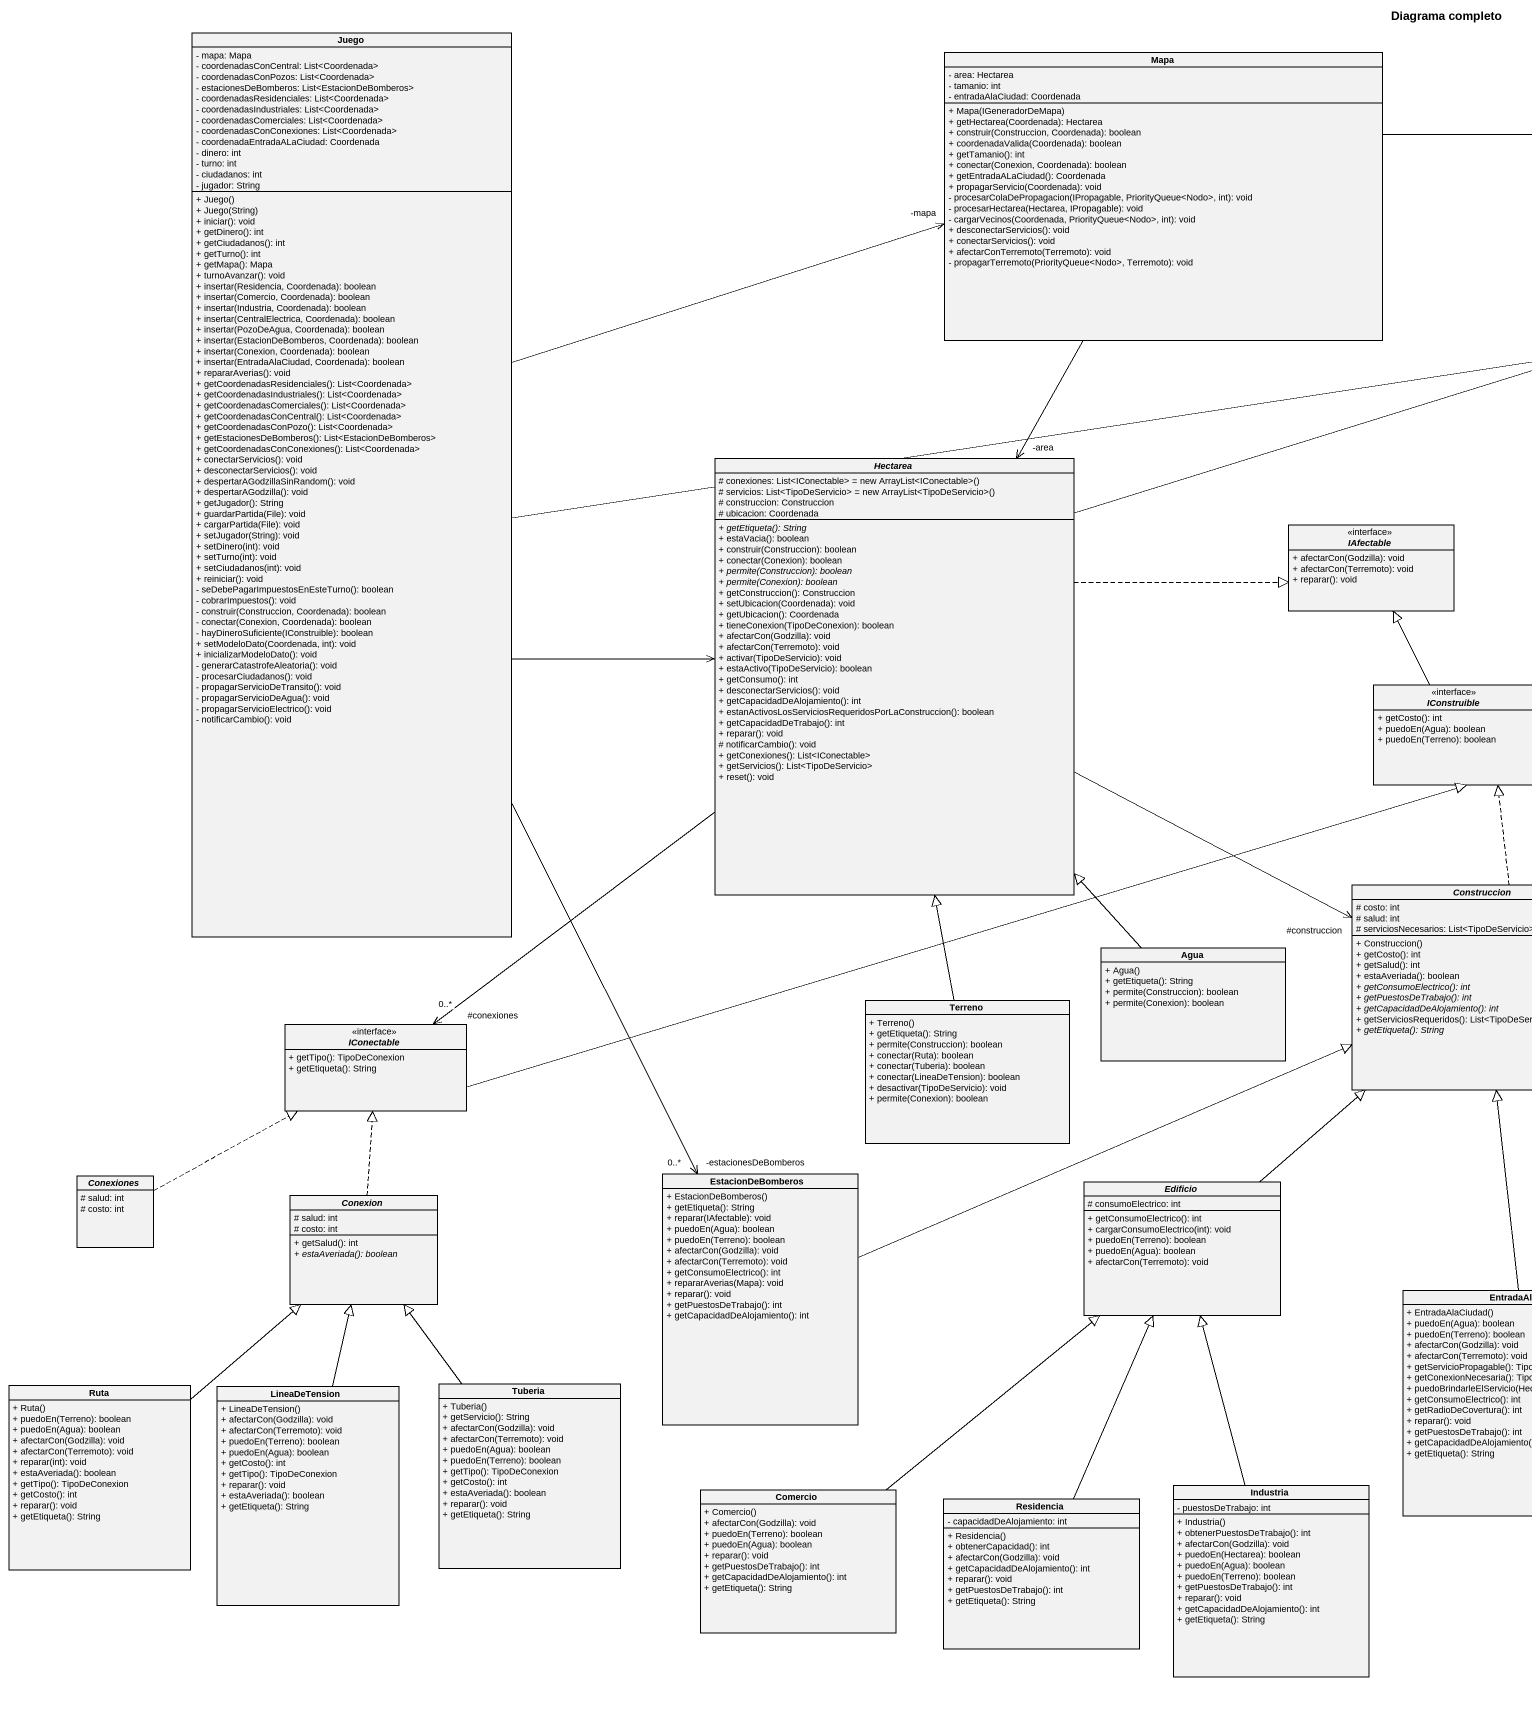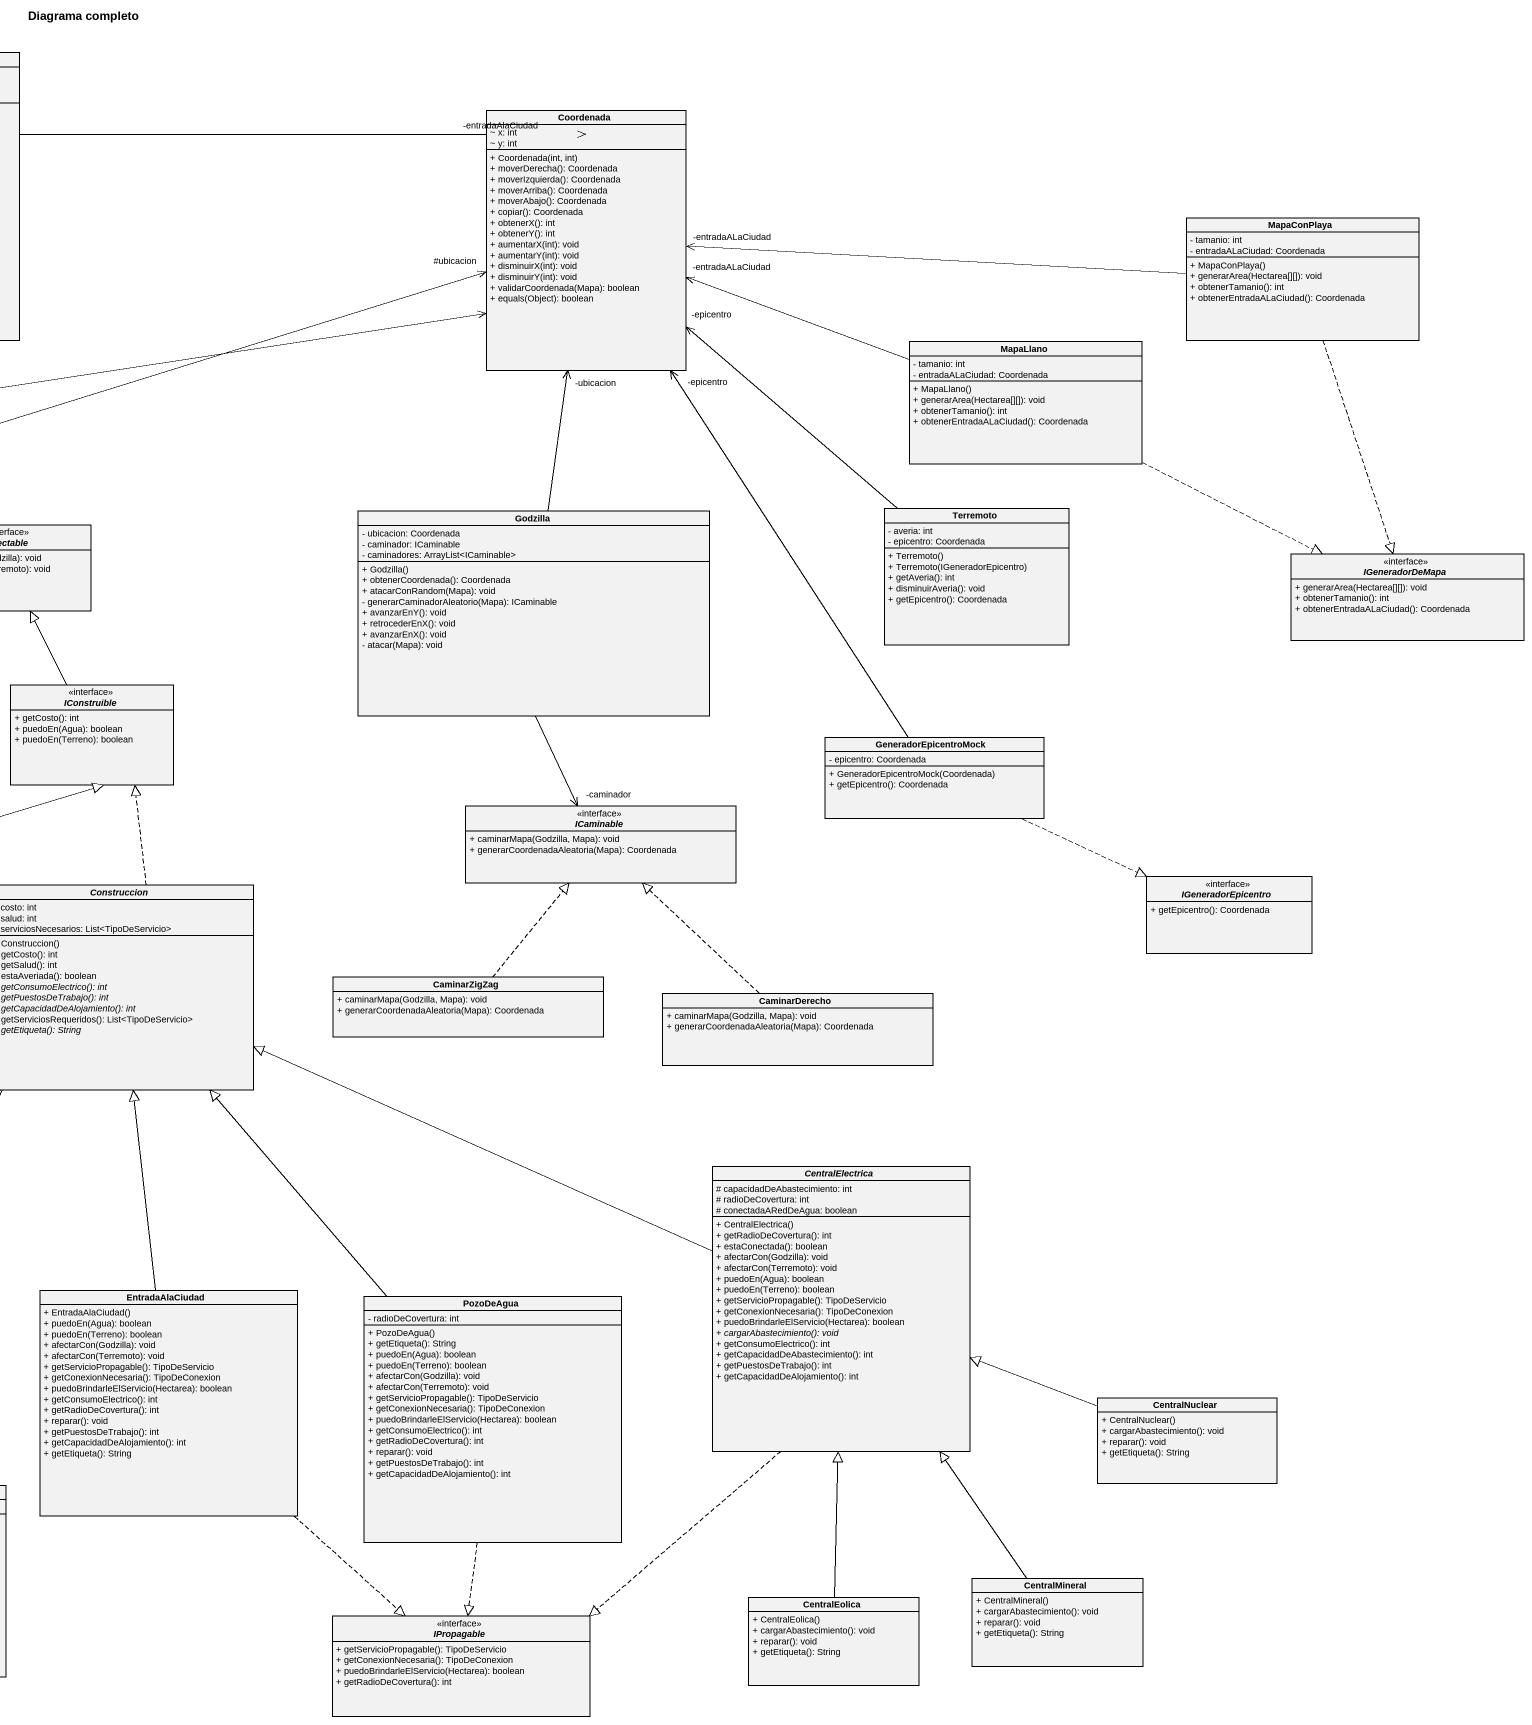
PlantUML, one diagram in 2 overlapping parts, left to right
@startuml
title Diagrama completo
hide circle
hide empty members
skinparam classAttributeIconSize 0
class Juego {
  - mapa: Mapa
  - coordenadasConCentral: List<Coordenada>
  - coordenadasConPozos: List<Coordenada>
  - estacionesDeBomberos: List<EstacionDeBomberos>
  - coordenadasResidenciales: List<Coordenada>
  - coordenadasIndustriales: List<Coordenada>
  - coordenadasComerciales: List<Coordenada>
  - coordenadasConConexiones: List<Coordenada>
  - coordenadaEntradaALaCiudad: Coordenada
  - dinero: int
  - turno: int
  - ciudadanos: int
  - jugador: String
  + Juego()
  + Juego(String)
  + iniciar(): void
  + getDinero(): int
  + getCiudadanos(): int
  + getTurno(): int
  + getMapa(): Mapa
  + turnoAvanzar(): void
  + insertar(Residencia, Coordenada): boolean
  + insertar(Comercio, Coordenada): boolean
  + insertar(Industria, Coordenada): boolean
  + insertar(CentralElectrica, Coordenada): boolean
  + insertar(PozoDeAgua, Coordenada): boolean
  + insertar(EstacionDeBomberos, Coordenada): boolean
  + insertar(Conexion, Coordenada): boolean
  + insertar(EntradaAlaCiudad, Coordenada): boolean
  + repararAverias(): void
  + getCoordenadasResidenciales(): List<Coordenada>
  + getCoordenadasIndustriales(): List<Coordenada>
  + getCoordenadasComerciales(): List<Coordenada>
  + getCoordenadasConCentral(): List<Coordenada>
  + getCoordenadasConPozo(): List<Coordenada>
  + getEstacionesDeBomberos(): List<EstacionDeBomberos>
  + getCoordenadasConConexiones(): List<Coordenada>
  + conectarServicios(): void
  + desconectarServicios(): void
  + despertarAGodzillaSinRandom(): void
  + despertarAGodzilla(): void
  + getJugador(): String
  + guardarPartida(File): void
  + cargarPartida(File): void
  + setJugador(String): void
  + setDinero(int): void
  + setTurno(int): void
  + setCiudadanos(int): void
  + reiniciar(): void
  - seDebePagarImpuestosEnEsteTurno(): boolean
  - cobrarImpuestos(): void
  - construir(Construccion, Coordenada): boolean
  - conectar(Conexion, Coordenada): boolean
  - hayDineroSuficiente(IConstruible): boolean
  + setModeloDato(Coordenada, int): void
  + inicializarModeloDato(): void
  - generarCatastrofeAleatoria(): void
  - procesarCiudadanos(): void
  - propagarServicioDeTransito(): void
  - propagarServicioDeAgua(): void
  - propagarServicioElectrico(): void
  - notificarCambio(): void
}
class Mapa {
  - area: Hectarea
  - tamanio: int
  - entradaAlaCiudad: Coordenada
  + Mapa(IGeneradorDeMapa)
  + getHectarea(Coordenada): Hectarea
  + construir(Construccion, Coordenada): boolean
  + coordenadaValida(Coordenada): boolean
  + getTamanio(): int
  + conectar(Conexion, Coordenada): boolean
  + getEntradaALaCiudad(): Coordenada
  + propagarServicio(Coordenada): void
  - procesarColaDePropagacion(IPropagable, PriorityQueue<Nodo>, int): void
  - procesarHectarea(Hectarea, IPropagable): void
  - cargarVecinos(Coordenada, PriorityQueue<Nodo>, int): void
  + desconectarServicios(): void
  + conectarServicios(): void
  + afectarConTerremoto(Terremoto): void
  - propagarTerremoto(PriorityQueue<Nodo>, Terremoto): void
}
class Coordenada {
  ~ x: int
  ~ y: int
  + Coordenada(int, int)
  + moverDerecha(): Coordenada
  + moverIzquierda(): Coordenada
  + moverArriba(): Coordenada
  + moverAbajo(): Coordenada
  + copiar(): Coordenada
  + obtenerX(): int
  + obtenerY(): int
  + aumentarX(int): void
  + aumentarY(int): void
  + disminuirX(int): void
  + disminuirY(int): void
  + validarCoordenada(Mapa): boolean
  + equals(Object): boolean
}
class MapaConPlaya {
  - tamanio: int
  - entradaALaCiudad: Coordenada
  + MapaConPlaya()
  + generarArea(Hectarea[][]): void
  + obtenerTamanio(): int
  + obtenerEntradaALaCiudad(): Coordenada
}
class MapaLlano {
  - tamanio: int
  - entradaALaCiudad: Coordenada
  + MapaLlano()
  + generarArea(Hectarea[][]): void
  + obtenerTamanio(): int
  + obtenerEntradaALaCiudad(): Coordenada
}
abstract class Hectarea {
  {field} # conexiones: List<IConectable> = new ArrayList<IConectable>()
  {field} # servicios: List<TipoDeServicio> = new ArrayList<TipoDeServicio>()
  # construccion: Construccion
  # ubicacion: Coordenada
  {abstract} + getEtiqueta(): String
  + estaVacia(): boolean
  + construir(Construccion): boolean
  + conectar(Conexion): boolean
  {abstract} + permite(Construccion): boolean
  {abstract} + permite(Conexion): boolean
  + getConstruccion(): Construccion
  + setUbicacion(Coordenada): void
  + getUbicacion(): Coordenada
  + tieneConexion(TipoDeConexion): boolean
  + afectarCon(Godzilla): void
  + afectarCon(Terremoto): void
  + activar(TipoDeServicio): void
  + estaActivo(TipoDeServicio): boolean
  + getConsumo(): int
  + desconectarServicios(): void
  + getCapacidadDeAlojamiento(): int
  + estanActivosLosServiciosRequeridosPorLaConstruccion(): boolean
  + getCapacidadDeTrabajo(): int
  + reparar(): void
  # notificarCambio(): void
  + getConexiones(): List<IConectable>
  + getServicios(): List<TipoDeServicio>
  + reset(): void
}
class Godzilla {
  - ubicacion: Coordenada
  - caminador: ICaminable
  - caminadores: ArrayList<ICaminable>
  + Godzilla()
  + obtenerCoordenada(): Coordenada
  + atacarConRandom(Mapa): void
  - generarCaminadorAleatorio(Mapa): ICaminable
  + avanzarEnY(): void
  + retrocederEnX(): void
  + avanzarEnX(): void
  - atacar(Mapa): void
}
class Terremoto {
  - averia: int
  - epicentro: Coordenada
  + Terremoto()
  + Terremoto(IGeneradorEpicentro)
  + getAveria(): int
  + disminuirAveria(): void
  + getEpicentro(): Coordenada
}
interface IAfectable <<interface>> {
  + afectarCon(Godzilla): void
  + afectarCon(Terremoto): void
  + reparar(): void
}
interface IGeneradorDeMapa <<interface>> {
  + generarArea(Hectarea[][]): void
  + obtenerTamanio(): int
  + obtenerEntradaALaCiudad(): Coordenada
}
interface IConstruible <<interface>> {
  + getCosto(): int
  + puedoEn(Agua): boolean
  + puedoEn(Terreno): boolean
}
class GeneradorEpicentroMock {
  - epicentro: Coordenada
  + GeneradorEpicentroMock(Coordenada)
  + getEpicentro(): Coordenada
}
interface ICaminable <<interface>> {
  + caminarMapa(Godzilla, Mapa): void
  + generarCoordenadaAleatoria(Mapa): Coordenada
}
abstract class Construccion {
  # costo: int
  # salud: int
  # serviciosNecesarios: List<TipoDeServicio>
  + Construccion()
  + getCosto(): int
  + getSalud(): int
  + estaAveriada(): boolean
  {abstract} + getConsumoElectrico(): int
  {abstract} + getPuestosDeTrabajo(): int
  {abstract} + getCapacidadDeAlojamiento(): int
  + getServiciosRequeridos(): List<TipoDeServicio>
  {abstract} + getEtiqueta(): String
}
interface IGeneradorEpicentro {
  + getEpicentro(): Coordenada
}
class Agua {
  + Agua()
  + getEtiqueta(): String
  + permite(Construccion): boolean
  + permite(Conexion): boolean
}
class CaminarZigZag {
  + caminarMapa(Godzilla, Mapa): void
  + generarCoordenadaAleatoria(Mapa): Coordenada
}
class Terreno {
  + Terreno()
  + getEtiqueta(): String
  + permite(Construccion): boolean
  + conectar(Ruta): boolean
  + conectar(Tuberia): boolean
  + conectar(LineaDeTension): boolean
  + desactivar(TipoDeServicio): void
  + permite(Conexion): boolean
}
class CaminarDerecho {
  + caminarMapa(Godzilla, Mapa): void
  + generarCoordenadaAleatoria(Mapa): Coordenada
}
interface IConectable <<interface>> {
  + getTipo(): TipoDeConexion
  + getEtiqueta(): String
}
class EstacionDeBomberos {
  + EstacionDeBomberos()
  + getEtiqueta(): String
  + reparar(IAfectable): void
  + puedoEn(Agua): boolean
  + puedoEn(Terreno): boolean
  + afectarCon(Godzilla): void
  + afectarCon(Terremoto): void
  + getConsumoElectrico(): int
  + repararAverias(Mapa): void
  + reparar(): void
  + getPuestosDeTrabajo(): int
  + getCapacidadDeAlojamiento(): int
}
abstract class CentralElectrica {
  # capacidadDeAbastecimiento: int
  # radioDeCovertura: int
  # conectadaARedDeAgua: boolean
  + CentralElectrica()
  + getRadioDeCovertura(): int
  + estaConectada(): boolean
  + afectarCon(Godzilla): void
  + afectarCon(Terremoto): void
  + puedoEn(Agua): boolean
  + puedoEn(Terreno): boolean
  + getServicioPropagable(): TipoDeServicio
  + getConexionNecesaria(): TipoDeConexion
  + puedoBrindarleElServicio(Hectarea): boolean
  {abstract} + cargarAbastecimiento(): void
  + getConsumoElectrico(): int
  + getCapacidadDeAbastecimiento(): int
  + getPuestosDeTrabajo(): int
  + getCapacidadDeAlojamiento(): int
}
abstract class Conexiones {
  # salud: int
  # costo: int
}
abstract class Conexion {
  # salud: int
  # costo: int
  + getSalud(): int
  {abstract} + estaAveriada(): boolean
}
abstract class Edificio {
  # consumoElectrico: int
  + getConsumoElectrico(): int
  + cargarConsumoElectrico(int): void
  + puedoEn(Terreno): boolean
  + puedoEn(Agua): boolean
  + afectarCon(Terremoto): void
}
class EntradaAlaCiudad {
  + EntradaAlaCiudad()
  + puedoEn(Agua): boolean
  + puedoEn(Terreno): boolean
  + afectarCon(Godzilla): void
  + afectarCon(Terremoto): void
  + getServicioPropagable(): TipoDeServicio
  + getConexionNecesaria(): TipoDeConexion
  + puedoBrindarleElServicio(Hectarea): boolean
  + getConsumoElectrico(): int
  + getRadioDeCovertura(): int
  + reparar(): void
  + getPuestosDeTrabajo(): int
  + getCapacidadDeAlojamiento(): int
  + getEtiqueta(): String
}
class PozoDeAgua {
  - radioDeCovertura: int
  + PozoDeAgua()
  + getEtiqueta(): String
  + puedoEn(Agua): boolean
  + puedoEn(Terreno): boolean
  + afectarCon(Godzilla): void
  + afectarCon(Terremoto): void
  + getServicioPropagable(): TipoDeServicio
  + getConexionNecesaria(): TipoDeConexion
  + puedoBrindarleElServicio(Hectarea): boolean
  + getConsumoElectrico(): int
  + getRadioDeCovertura(): int
  + reparar(): void
  + getPuestosDeTrabajo(): int
  + getCapacidadDeAlojamiento(): int
}
class Ruta {
  + Ruta()
  + puedoEn(Terreno): boolean
  + puedoEn(Agua): boolean
  + afectarCon(Godzilla): void
  + afectarCon(Terremoto): void
  + reparar(int): void
  + estaAveriada(): boolean
  + getTipo(): TipoDeConexion
  + getCosto(): int
  + reparar(): void
  + getEtiqueta(): String
}
class LineaDeTension {
  + LineaDeTension()
  + afectarCon(Godzilla): void
  + afectarCon(Terremoto): void
  + puedoEn(Terreno): boolean
  + puedoEn(Agua): boolean
  + getCosto(): int
  + getTipo(): TipoDeConexion
  + reparar(): void
  + estaAveriada(): boolean
  + getEtiqueta(): String
}
class Tuberia {
  + Tuberia()
  + getServicio(): String
  + afectarCon(Godzilla): void
  + afectarCon(Terremoto): void
  + puedoEn(Agua): boolean
  + puedoEn(Terreno): boolean
  + getTipo(): TipoDeConexion
  + getCosto(): int
  + estaAveriada(): boolean
  + reparar(): void
  + getEtiqueta(): String
}
class CentralNuclear {
  + CentralNuclear()
  + cargarAbastecimiento(): void
  + reparar(): void
  + getEtiqueta(): String
}
class Comercio {
  + Comercio()
  + afectarCon(Godzilla): void
  + puedoEn(Terreno): boolean
  + puedoEn(Agua): boolean
  + reparar(): void
  + getPuestosDeTrabajo(): int
  + getCapacidadDeAlojamiento(): int
  + getEtiqueta(): String
}
class Residencia {
  - capacidadDeAlojamiento: int
  + Residencia()
  + obtenerCapacidad(): int
  + afectarCon(Godzilla): void
  + getCapacidadDeAlojamiento(): int
  + reparar(): void
  + getPuestosDeTrabajo(): int
  + getEtiqueta(): String
}
class Industria {
  - puestosDeTrabajo: int
  + Industria()
  + obtenerPuestosDeTrabajo(): int
  + afectarCon(Godzilla): void
  + puedoEn(Hectarea): boolean
  + puedoEn(Agua): boolean
  + puedoEn(Terreno): boolean
  + getPuestosDeTrabajo(): int
  + reparar(): void
  + getCapacidadDeAlojamiento(): int
  + getEtiqueta(): String
}
class CentralEolica {
  + CentralEolica()
  + cargarAbastecimiento(): void
  + reparar(): void
  + getEtiqueta(): String
}
class CentralMineral {
  + CentralMineral()
  + cargarAbastecimiento(): void
  + reparar(): void
  + getEtiqueta(): String
}
interface IPropagable <<interface>> {
  + getServicioPropagable(): TipoDeServicio
  + getConexionNecesaria(): TipoDeConexion
  + puedoBrindarleElServicio(Hectarea): boolean
  + getRadioDeCovertura(): int
}
Juego -right-> "-mapa" Mapa
Juego -right-> Coordenada
Juego -right-> Hectarea
Juego --> "-estacionesDeBomberos\n0..*" EstacionDeBomberos
Mapa -right-> "-entradaAlaCiudad" Coordenada
Mapa --> "-area" Hectarea
MapaConPlaya -left-> "-entradaALaCiudad" Coordenada
MapaConPlaya ..|> IGeneradorDeMapa
MapaLlano -left-> "-entradaALaCiudad" Coordenada
MapaLlano .right.|> IGeneradorDeMapa
Hectarea -right-> "#ubicacion" Coordenada
Hectarea .right.|> IAfectable
Hectarea -right-> "#construccion" Construccion
Hectarea --> "#conexiones\n0..*" IConectable
Godzilla -up-> "-ubicacion" Coordenada
Godzilla --> "-caminador" ICaminable
Terremoto -up-> "-epicentro" Coordenada
IConstruible -up-|> IAfectable
GeneradorEpicentroMock -up-> "-epicentro" Coordenada
GeneradorEpicentroMock .right.|> IGeneradorEpicentro
Construccion .up.|> IConstruible
Agua -up-|> Hectarea
CaminarZigZag .up.|> ICaminable
Terreno -up-|> Hectarea
CaminarDerecho .up.|> ICaminable
IConectable -right-|> IConstruible
EstacionDeBomberos -right-|> Construccion
CentralElectrica -left-|> Construccion
CentralElectrica ..|> IPropagable
Conexiones .right.|> IConectable
Conexion .up.|> IConectable
Edificio -up-|> Construccion
EntradaAlaCiudad -up-|> Construccion
EntradaAlaCiudad ..|> IPropagable
PozoDeAgua -up-|> Construccion
PozoDeAgua ..|> IPropagable
Ruta -up-|> Conexion
LineaDeTension -up-|> Conexion
Tuberia -up-|> Conexion
CentralNuclear -left-|> CentralElectrica
Comercio -up-|> Edificio
Residencia -up-|> Edificio
Industria -up-|> Edificio
CentralEolica -up-|> CentralElectrica
CentralMineral -up-|> CentralElectrica
@enduml
